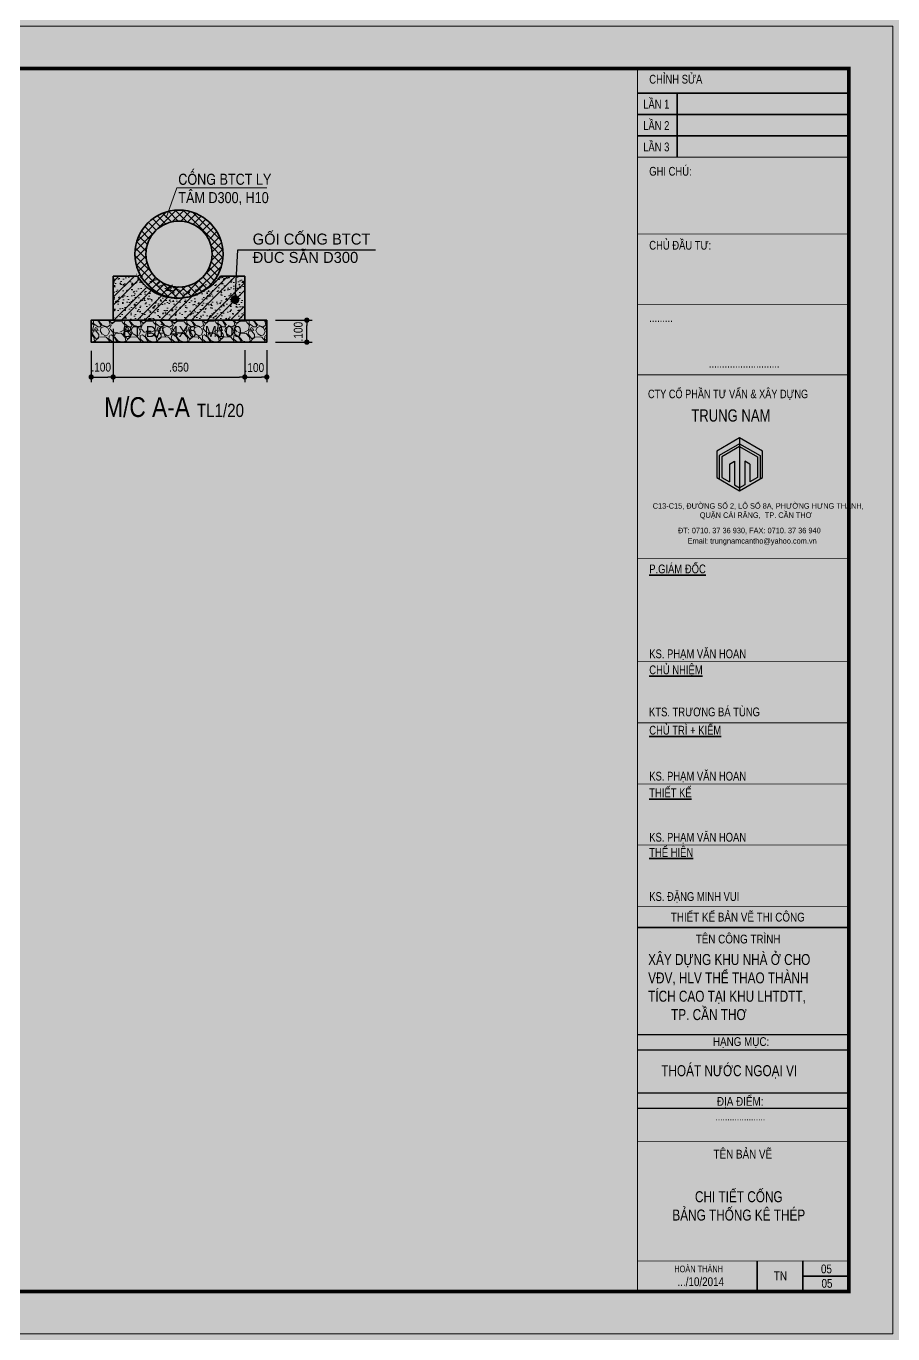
# Model space of a CAD drawing. Header units: millimetres. Extents: x -341 to 79, y 65 to 137.
# Drawn here: x -108.9 to -89.22, y 64.62 to 94.32 of the extents above; entities that cross this region are included whole.
import ezdxf

# ---------------------------------------------------------------- set-up
doc = ezdxf.new("R2010")
doc.units = ezdxf.units.MM
doc.header["$LTSCALE"] = 0.3
doc.header["$MEASUREMENT"] = 0
doc.layers.get('0').update_dxf_attribs({"linetype": 'CONTINUOUS', "lineweight": 13})
doc.layers.get('DEFPOINTS').update_dxf_attribs({"linetype": 'CONTINUOUS', "lineweight": 13})
doc.layers.add('KICH THUOC', color=1, linetype='CONTINUOUS', lineweight=9)
doc.layers.add('THOATNUOC', color=4, linetype='CONTINUOUS', lineweight=35)
for name, color, linetype in [('LAYER 7', 7, 'CONTINUOUS'), ('LAYER1', 1, 'CONTINUOUS'), ('LAYER5', 5, 'CONTINUOUS'), ('LAYER7', 7, 'CONTINUOUS')]:
    doc.layers.add(name, color=color, linetype=linetype)
doc.styles.add('AVO', font='VAVON.TTF')
doc.styles.add('HELVE-KT', font='VHELVCN.TTF')
doc.styles.add('NHIEN', font='VHELVCN.TTF', dxfattribs={"height": 0.2})
doc.styles.add('VNI - HELVE', font='VBOOKMN.TTF', dxfattribs={"width": 0.8})
doc.styles.add('VNI-HELVE', font='VHELVCN.TTF', dxfattribs={"height": 0.2})
doc.styles.add('VNIHC2', font='VHELVCN.TTF', dxfattribs={"width": 0.8})
doc.dimstyles.new('1-20', dxfattribs={"dimtxt": 0.2, "dimasz": 0.12, "dimexe": 0.12, "dimexo": 0.2, "dimgap": 0.12, "dimtad": 1, "dimdec": 3, "dimlfac": 0.2, "dimzin": 4, "dimdsep": 46, "dimtxsty": 'HELVE-KT', "dimblk1": 'DOT', "dimblk2": 'DOT', "dimsah": 1, "dimcen": -0.18, "dimadec": 3, "dimazin": 0, "dimtfac": 1, "dimtdec": 3, "dimtmove": 2, "dimatfit": 3, "dimldrblk": 'DOT', "dimfxl": 0, "dimtolj": 1, "dimtzin": 4, "dimarcsym": 0})
doc.dimstyles.new('TL1-200', dxfattribs={"dimtxt": 200, "dimasz": 150, "dimexe": 200, "dimexo": 200, "dimgap": 100, "dimtad": 1, "dimtoh": 1, "dimdec": 0, "dimlfac": 2, "dimzin": 0, "dimdsep": 46, "dimtxsty": 'VNI-HELVE', "dimblk": 'ARCHTICK', "dimcen": 100, "dimdle": 200, "dimclrd": 8, "dimclre": 8, "dimclrt": 7, "dimadec": 0, "dimazin": 0, "dimtfac": 1, "dimtdec": 0, "dimtofl": 0, "dimtmove": 0, "dimatfit": 3, "dimldrblk": 'ARCHTICK', "dimfxl": 0, "dimtolj": 1, "dimtzin": 0, "dimlwd": -1, "dimlwe": -1, "dimarcsym": 0})

# ---------------------------------------------------------------- blocks, each defined once
blk = doc.blocks.new('_ArchTick')
at = {"layer": 'KICH THUOC', "color": 0, "const_width": 0.15}
blk.add_lwpolyline([(-0.5, -0.5), (0.5, 0.5)], dxfattribs=at)
blk = doc.blocks.new('_DOT')
at = {"color": 0, "linetype": 'ByBlock'}
blk.add_line((-0.5, 0), (-1, 0), dxfattribs=at)
at = {"color": 0, "linetype": 'ByBlock', "const_width": 0.5}
blk.add_lwpolyline([(-0.25, 0, 1), (0.25, 0, 1)], format="xyb", close=True, dxfattribs=at)
blk = doc.blocks.new('*D215')
at = {"layer": 'DEFPOINTS', "color": 0, "linetype": 'Continuous', "lineweight": -2, "ltscale": 0.08}
for p in [(-103.434, 87.646), (-102.525, 87.646), (-103.434, 87.146)]:
    blk.add_point(p, dxfattribs=at)
at = {"layer": 'LAYER1', "color": 0, "linetype": 'Continuous', "lineweight": -2, "ltscale": 0.08}
for p, q in [((-103.234, 87.646), (-102.405, 87.646)), ((-102.525, 87.266), (-102.525, 87.526)), ((-103.234, 87.146), (-102.405, 87.146))]:
    blk.add_line(p, q, dxfattribs=at)
at = {"layer": 'LAYER1', "color": 0, "linetype": 'Continuous', "lineweight": -2, "ltscale": 0.08, "xscale": 0.12, "yscale": 0.12, "zscale": 0.12}
for p, rotation in [((-102.525, 87.646), 90), ((-102.525, 87.146), 270)]:
    blk.add_blockref('_DOT', p, dxfattribs=dict(at, rotation=rotation))
at = {"layer": 'LAYER1', "color": 0, "linetype": 'Continuous', "ltscale": 0.08, "insert": (-102.719, 87.385), "char_height": 0.2, "attachment_point": 5, "rotation": 90, "style": 'HELVE-KT'}
blk.add_mtext('\\A1;.100', dxfattribs=at)
blk = doc.blocks.new('*D216')
at = {"layer": 'DEFPOINTS', "color": 0, "linetype": 'Continuous', "lineweight": -2, "ltscale": 0.08}
for p in [(-106.922, 87.646), (-107.422, 87.146), (-106.922, 86.355)]:
    blk.add_point(p, dxfattribs=at)
at = {"layer": 'LAYER1', "color": 0, "linetype": 'Continuous', "lineweight": -2, "ltscale": 0.08}
for p, q in [((-106.922, 87.446), (-106.922, 86.235)), ((-107.422, 86.946), (-107.422, 86.235)), ((-107.302, 86.355), (-107.042, 86.355))]:
    blk.add_line(p, q, dxfattribs=at)
at = {"layer": 'LAYER1', "color": 0, "linetype": 'Continuous', "lineweight": -2, "ltscale": 0.08, "xscale": 0.12, "yscale": 0.12, "zscale": 0.12, "rotation": 180}
blk.add_blockref('_DOT', (-107.422, 86.355), dxfattribs=at)
at = {"layer": 'LAYER1', "color": 0, "linetype": 'Continuous', "lineweight": -2, "ltscale": 0.08, "xscale": 0.12, "yscale": 0.12, "zscale": 0.12}
blk.add_blockref('_DOT', (-106.922, 86.355), dxfattribs=at)
at = {"layer": 'LAYER1', "color": 0, "linetype": 'Continuous', "ltscale": 0.08, "insert": (-107.194, 86.578), "char_height": 0.2, "attachment_point": 5, "style": 'HELVE-KT'}
blk.add_mtext('\\A1;.100', dxfattribs=at)
blk = doc.blocks.new('*D217')
at = {"layer": 'DEFPOINTS', "color": 0, "linetype": 'Continuous', "lineweight": -2, "ltscale": 0.08}
for p in [(-106.922, 87.162), (-103.934, 87.162), (-103.934, 86.355)]:
    blk.add_point(p, dxfattribs=at)
at = {"layer": 'LAYER1', "color": 0, "linetype": 'Continuous', "lineweight": -2, "ltscale": 0.08}
for p, q in [((-106.922, 86.962), (-106.922, 86.235)), ((-103.934, 86.962), (-103.934, 86.235)), ((-106.802, 86.355), (-104.054, 86.355))]:
    blk.add_line(p, q, dxfattribs=at)
at = {"layer": 'LAYER1', "color": 0, "linetype": 'Continuous', "lineweight": -2, "ltscale": 0.08, "xscale": 0.12, "yscale": 0.12, "zscale": 0.12, "rotation": 180}
blk.add_blockref('_DOT', (-106.922, 86.355), dxfattribs=at)
at = {"layer": 'LAYER1', "color": 0, "linetype": 'Continuous', "lineweight": -2, "ltscale": 0.08, "xscale": 0.12, "yscale": 0.12, "zscale": 0.12}
blk.add_blockref('_DOT', (-103.934, 86.355), dxfattribs=at)
at = {"layer": 'LAYER1', "color": 0, "linetype": 'Continuous', "ltscale": 0.08, "insert": (-105.428, 86.577), "char_height": 0.2, "attachment_point": 5, "style": 'HELVE-KT'}
blk.add_mtext('\\A1;.650', dxfattribs=at)
blk = doc.blocks.new('*D218')
at = {"layer": 'DEFPOINTS', "color": 0, "linetype": 'Continuous', "lineweight": -2, "ltscale": 0.08}
for p in [(-103.934, 87.162), (-103.434, 87.162), (-103.434, 86.355)]:
    blk.add_point(p, dxfattribs=at)
at = {"layer": 'LAYER1', "color": 0, "linetype": 'Continuous', "lineweight": -2, "ltscale": 0.08}
for p, q in [((-103.934, 86.962), (-103.934, 86.235)), ((-103.434, 86.962), (-103.434, 86.235)), ((-103.814, 86.355), (-103.554, 86.355))]:
    blk.add_line(p, q, dxfattribs=at)
at = {"layer": 'LAYER1', "color": 0, "linetype": 'Continuous', "lineweight": -2, "ltscale": 0.08, "xscale": 0.12, "yscale": 0.12, "zscale": 0.12, "rotation": 180}
blk.add_blockref('_DOT', (-103.934, 86.355), dxfattribs=at)
at = {"layer": 'LAYER1', "color": 0, "linetype": 'Continuous', "lineweight": -2, "ltscale": 0.08, "xscale": 0.12, "yscale": 0.12, "zscale": 0.12}
blk.add_blockref('_DOT', (-103.434, 86.355), dxfattribs=at)
at = {"layer": 'LAYER1', "color": 0, "linetype": 'Continuous', "ltscale": 0.08, "insert": (-103.716, 86.569), "char_height": 0.2, "attachment_point": 5, "style": 'HELVE-KT'}
blk.add_mtext('\\A1;.100', dxfattribs=at)
blk = doc.blocks.new('GA')
at = {"linetype": 'Continuous', "ltscale": 0.08}
h = blk.add_hatch(color=8, dxfattribs=at)
h.paths.add_polyline_path([(158.27, 167.362), (158.27, 167.496), (157.749, 167.195), (157.749, 166.594), (157.807, 166.561), (157.807, 167.095)])
h.paths.add_polyline_path([(158.27, 167.296), (157.865, 167.062), (157.865, 166.594), (158.039, 166.494), (158.039, 166.895), (158.154, 166.962), (158.154, 166.427), (158.27, 166.36)])
blk.add_hatch(color=8, dxfattribs=at).paths.add_polyline_path([(158.502, 166.895), (158.386, 166.962), (158.386, 166.427), (158.27, 166.36), (158.27, 166.294), (158.733, 166.561), (158.733, 167.095), (158.27, 167.362), (158.27, 167.296), (158.675, 167.062), (158.675, 166.594), (158.502, 166.494)])
for p, q in [((158.27, 167.362), (157.807, 167.095)), ((158.27, 167.296), (157.865, 167.062)), ((158.27, 167.496), (158.27, 167.362)), ((158.27, 167.496), (158.27, 166.294)), ((158.27, 167.362), (158.733, 167.095)), ((158.27, 167.296), (158.27, 166.36)), ((158.27, 167.296), (158.675, 167.062)), ((157.807, 167.095), (157.807, 166.561)), ((157.865, 167.062), (157.865, 166.594)), ((158.039, 166.895), (158.154, 166.962)), ((158.154, 166.962), (158.154, 166.427)), ((158.502, 166.895), (158.386, 166.962)), ((158.386, 166.962), (158.386, 166.427)), ((158.675, 167.062), (158.675, 166.594)), ((158.733, 167.095), (158.733, 166.561)), ((158.039, 166.895), (158.039, 166.494)), ((158.502, 166.895), (158.502, 166.494))]:
    blk.add_line(p, q, dxfattribs=at)
blk.add_lwpolyline([(157.749, 166.594), (158.27, 166.294), (158.791, 166.594), (158.791, 167.195), (158.27, 167.496), (157.749, 167.195)], close=True, dxfattribs=at)
for points in [[(157.865, 166.594), (158.039, 166.494)], [(158.154, 166.427), (158.27, 166.36)], [(158.386, 166.427), (158.27, 166.36)], [(158.675, 166.594), (158.502, 166.494)]]:
    blk.add_lwpolyline(points, dxfattribs=at)
for points in [[(155.949, 153.941), (160.749, 153.941)], [(155.949, 153.594), (160.749, 153.594)], [(155.949, 152.621), (160.749, 152.621)], [(155.949, 152.274), (160.749, 152.274)]]:
    blk.add_lwpolyline(points)
at = {"layer": 'LAYER 7', "lineweight": 35}
for points in [[(155.949, 175.327), (160.749, 175.327)], [(156.853, 173.869), (156.853, 175.327)], [(155.949, 174.841), (160.749, 174.841)], [(155.949, 174.355), (160.749, 174.355)], [(155.949, 156.371), (160.749, 156.371)], [(158.666, 148.802), (158.666, 148.108)], [(159.707, 148.802), (159.707, 148.802), (159.707, 148.108)], [(159.707, 148.455), (160.749, 148.455)]]:
    blk.add_lwpolyline(points, dxfattribs=at)
at = {"layer": 'LAYER7', "const_width": 0.0278}
blk.add_lwpolyline([(160.749, 175.883), (155.949, 175.883), (155.949, 148.108), (160.749, 148.108)], close=True, dxfattribs=at)
at = {"layer": 'LAYER7'}
for points, const_width in [([(155.949, 173.869), (160.749, 173.869)], 0.0174), ([(155.949, 172.125), (160.749, 172.125)], 0.0174), ([(155.949, 170.525), (160.749, 170.525)], 0.0174), ([(155.949, 168.925), (160.749, 168.925)], 0.0212), ([(155.949, 164.759), (160.749, 164.759)], 0.0174), ([(155.949, 162.412), (160.749, 162.412)], 0.0174), ([(155.949, 161.023), (160.749, 161.023)], 0.0174), ([(155.949, 159.634), (160.749, 159.634)], 0.0174), ([(155.949, 158.246), (160.749, 158.246)], 0.0174), ([(155.949, 156.857), (160.749, 156.857)], 0.0174), ([(155.949, 151.51), (160.749, 151.51)], 0.0174), ([(155.949, 148.802), (160.749, 148.802)], 0.0174)]:
    blk.add_lwpolyline(points, dxfattribs=dict(at, const_width=const_width))
at = {"layer": 'LAYER 7', "lineweight": 35, "attachment_point": 1, "style": 'VNI - HELVE'}
for s, insert, char_height, width in [('CHÆNH SÖÛA', (156.217, 175.74), 0.2, 5.31965), ('LAÀN 1', (156.079, 175.174), 0.2, 5.31965), ('LAÀN 2', (156.079, 174.688), 0.2, 5.31965), ('LAÀN 3', (156.079, 174.202), 0.2, 5.31965), ('GHI CHUÙ:', (156.217, 173.649), 0.2, 5.31965), ('CHUÛ ÑAÀU TÖ:', (156.217, 171.969), 0.2, 5.31965), ('.........', (156.217, 170.324), 0.2, 5.31965), ('...........................', (157.571, 169.286), 0.2, 5.31965), ('{\\LP.GIAÙM ÑOÁC}', (156.217, 164.618), 0.2, 5.31965), ('KS. PHAÏM VAÊN HOAN', (156.217, 162.69), 0.2, 5.31965), ('{\\LCHUÛ NHIEÄM}', (156.217, 162.326), 0.2, 5.31965), ('KTS. TRÖÔNG BAÙ TUØNG', (156.212, 161.37), 0.2, 5.31965), ('{\\LCHUÛ TRÌ + KIEÅM}', (156.217, 160.955), 0.2, 5.31965), ('KS. PHAÏM VAÊN HOAN', (156.217, 159.912), 0.2, 5.31965), ('{\\LTHIEÁT KEÁ}', (156.217, 159.532), 0.2, 5.31965), ('KS. PHAÏM VAÊN HOAN', (156.217, 158.524), 0.2, 5.31965), ('{\\LTHEÅ HIEÄN}', (156.217, 158.179), 0.2, 5.31965), ('KS. ÑAËNG MINH VUI', (156.217, 157.177), 0.2, 5.31965), ('{\\fVNI-Helve|b0|i0|c0|p2;THIEÁT KEÁ BAÛN VEÕ THI COÂNG}', (156.707, 156.71), 0.2, 5.31965), ('{\\fVNI-Helve|b0|i0|c0|p2;TEÂN COÂNG TRÌNH}', (157.273, 156.212), 0.2, 5.31965), ('XAÂY DÖÏNG KHU NHAØ ÔÛ CHO\\PVÑV, HLV THEÅ THAO THAØNH \\PTÍCH CAO TAÏI KHU LHTDTT, \\P       TP. CAÀN THÔ', (156.192, 155.772), 0.25, 7.09083), ('{\\fVNI-Helve|b0|i0|c0|p2;HAÏNG MUÏC:}', (157.663, 153.883), 0.2, 5.31965), ('THOAÙT NÖÔÙC NGOAÏI VI', (156.489, 153.247), 0.25, 7.09083), ('{\\fVNI-Helve|b0|i0|c0|p2;ÑÒA ÑIEÅM:}', (157.754, 152.524), 0.2, 5.31965), ('{\\fVNI-Helve|b0|i0|c0|p2;.....................}', (157.72, 152.167), 0.17359, 5.31965), ('{\\fVNI-Helve|b0|i0|c0|p2;TEÂN BAÛN VEÕ}', (157.678, 151.327), 0.2, 5.31965), ('{\\fVNI-Helve|b0|i0|c0|p2;HOAØN THAØNH}', (156.785, 148.695), 0.15, 5.31965), ('{\\fVNI-Helve|b0|i0|c0|p2;TN}', (159.047, 148.564), 0.2, 5.31965), ('{\\fVNI-Helve|b0|i0|c0|p2;.../10/2014}', (156.859, 148.43), 0.2, 5.31965), ('{\\fVNI-Helve|b0|i0|c0|p2;05}', (160.129, 148.392), 0.2, 5.31965)]:
    blk.add_mtext(s, dxfattribs=dict(at, insert=insert, char_height=char_height, width=width))
at = {"layer": 'LAYER5', "attachment_point": 1, "style": 'VNI - HELVE'}
for s, insert, char_height, width in [('{\\H0.9774x;CTY COÅ PHAÀN TÖ VAÁN & XAÂY DÖÏNG} ', (156.188, 168.59), 0.19891, 4.67984), ('TRUNG NAM', (157.171, 168.142), 0.2777, 3.59296), ('{\\fVNI-Helve|b0|i0|c0|p2;C13-C15, ÑÖÔØNG SOÁ 2, LOÂ SOÁ 8A, PHÖÔØNG HÖNG THAÏNH, \\P                       QUAÄN CAÙI RAÊNG,  TP. CAÀN THÔ}', (156.296, 166.011), 0.12499, 8.0242), ('{\\fVNI-Helve|b0|i0|c0|p2;ÑT: 0710. 37 36 930, FAX: 0710. 37 36 940}', (156.868, 165.453), 0.12499, 8.0242), ('{\\fVNI-Helve|b0|i0|c0|p2;Email: trungnamcantho@yahoo.com.vn}', (157.09, 165.217), 0.12499, 8.0242)]:
    blk.add_mtext(s, dxfattribs=dict(at, insert=insert, char_height=char_height, width=width))

msp = doc.modelspace()

# ---------------------------------------------------------------- hatches: boundary and pattern name
at = {"layer": 'KICH THUOC', "linetype": 'Continuous'}
h = msp.add_hatch(dxfattribs=at)
h.set_pattern_fill('ANSI37,_O', color=256)
h.set_pattern_definition([(45, (1067.4094, 140.86877), (-0.088388348, 0.088388348), []), (135, (1067.4094, 140.86877), (-0.088388348, -0.088388348), [])])
edge = h.paths.add_edge_path()
edge.add_arc((-105.4277, 89.146), 1, 180, 269.22797)
edge.add_ellipse((-105.3775, 89.4381), major_axis=(0.4955, 1.2154), ratio=0.888155, start_angle=201.57873, end_angle=232.12473)
edge.add_arc((-105.4277, 89.146), 1, 306.73635, 360)
edge.add_arc((-105.4277, 89.146), 1, 0, 180)
h.paths.add_polyline_path([(-104.6777, 89.146, -1), (-106.1777, 89.146, -1)], flags=16)
at = {"layer": 'KICH THUOC', "ltscale": 20}
h = msp.add_hatch(dxfattribs=at)
h.set_pattern_fill('AR-CONC', color=256, scale=0.04, style=0)
h.set_pattern_definition([(50, (1067.4185, 140.85665), (0.286904073, -0.025100854), [0.03, -0.33]), (355, (1067.4185, 140.85665), (-0.05550053, 0.30087685), [0.024, -0.264]), (100.4514, (1067.44242, 140.85456), (0.23140375, 0.27577582), [0.025496076, -0.280456845]), (46.1842, (1067.4185, 140.93665), (0.42689642, -0.06620761), [0.045, -0.495]), (96.6356, (1067.4541, 140.93113), (0.37386508, 0.38964715), [0.03824412, -0.4206852]), (351.1842, (1067.4185, 140.93665), (0.37386478, 0.38964744), [0.036, -0.396]), (21, (1067.4585, 140.91665), (0.23876282, -0.161047556), [0.03, -0.33]), (326, (1067.4585, 140.91665), (0.09732613, 0.29006002), [0.024, -0.264]), (71.4514, (1067.4784, 140.90323), (0.33608905, 0.1290122), [0.025496076, -0.280456845]), (37.5, (1067.41851, 140.85665), (0.004863942, 0.1331575415), [0, -0.2608, 0, -0.268, 0, -0.265]), (7.5, (1067.41851, 140.85665), (0.105227815, 0.157764685), [0, -0.1528, 0, -0.2548, 0, -0.101]), (327.5, (1067.32931, 140.85665), (0.213528974, -0.009021949), [0, -0.1, 0, -0.312, 0, -0.414]), (317.5, (1067.28931, 140.85665), (0.233274468, 0.040041993), [0, -0.13, 0, -0.2072, 0, -0.294])])
edge = h.paths.add_edge_path()
edge.add_line((-103.9339, 88.646), (-104.4839, 88.646))
edge.add_ellipse((-105.3684, 89.426), major_axis=(0.5438, 1.1839), ratio=0.8978437, start_angle=227.30152, end_angle=254.89076, ccw=False)
edge.add_arc((-105.4277, 89.146), 1, 270, 298.15014, ccw=False)
edge.add_ellipse((-105.3684, 89.426), major_axis=(0.5438, 1.1839), ratio=0.8978437, start_angle=149.93437, end_angle=204.24514, ccw=False)
edge.add_line((-106.3716, 88.646), (-106.9216, 88.646))
edge.add_line((-106.9216, 88.646), (-106.9216, 87.646))
edge.add_line((-106.9216, 87.646), (-103.9339, 87.646))
edge.add_line((-103.9339, 87.646), (-103.9339, 88.646))
at = {"layer": 'KICH THUOC', "linetype": 'ByBlock'}
h = msp.add_hatch(dxfattribs=at)
h.set_pattern_fill('ANSI32', color=256, style=0)
h.set_pattern_definition([(45, (1067.4185, 140.85665), (-0.26516504, 0.26516504), []), (45, (1067.5953, 140.85665), (-0.26516504, 0.26516504), [])])
edge = h.paths.add_edge_path()
edge.add_line((-103.9339, 87.646), (-103.9339, 88.646))
edge.add_line((-103.9339, 88.646), (-104.4839, 88.646))
edge.add_ellipse((-105.3684, 89.426), major_axis=(0.5438, 1.1839), ratio=0.8978437, start_angle=227.30152, end_angle=254.89076, ccw=False)
edge.add_arc((-105.4277, 89.146), 1, 270, 298.15014, ccw=False)
edge.add_ellipse((-105.3684, 89.426), major_axis=(0.5438, 1.1839), ratio=0.8978437, start_angle=149.93437, end_angle=204.24514, ccw=False)
edge.add_line((-106.3716, 88.646), (-106.9216, 88.646))
edge.add_line((-106.9216, 88.646), (-106.9216, 87.646))
edge.add_line((-106.9216, 87.646), (-103.9339, 87.646))
at = {"layer": 'KICH THUOC', "linetype": 'Continuous', "ltscale": 0.08}
h = msp.add_hatch(dxfattribs=at)
h.set_pattern_fill('GRAVEL', color=256, scale=0.5, angle=315, style=0)
h.set_pattern_definition([(183.0128, (598.125795, -111.55465), (-6.0104074894, -0.35355449), [0.067268, -6.659544]), (139.9697, (598.05862, -111.558185), (4.59619137604, -3.8890907417), [0.115434, -11.4279625]), (87.5104, (597.970232, -111.48394), (-0.3535597388, -7.4246209876), [0.081394, -8.058016]), (222.2737, (597.743958, -111.434442), (7.4246198988, 6.7175159335), [0.105119, -10.406779]), (247.8337, (597.666176, -111.505152), (2.4748689634, 6.01040987356), [0.1030775, -10.2046865]), (312.2737, (597.627285, -111.600612), (-6.7175159335, 7.4246198988), [0.105119, -10.406779]), (352.6942, (597.697996, -111.678394), (-8.13172718843, 1.06066616114), [0.1390145, -13.7624245]), (27.2553, (597.835881, -111.696071), (10.25305079994, 5.30329572125), [0.131244, -12.9931605]), (76.4296, (597.952554, -111.635967), (1.7677622869, 7.4246223588), [0.105475, -10.4420365]), (130.2364, (597.977303, -111.533437), (3.5355372342, -4.242638028), [0.120416, -5.9003815]), (177.3974, (597.899521, -111.441513), (-8.1317277832, 0.35355878902), [0.155724, -15.4166875]), (93.8141, (598.09044, -111.787995), (-0.3535553823, 4.5961941697), [0.0531505, -5.261922]), (126.4692, (598.086904, -111.734962), (3.8890838935, -5.3033030491), [0.1011185, -10.0107555]), (180, (598.0268, -111.65364), (-0.3535535, -0.3535535), [0.0707105, -0.636396]), (158.1986, (598.04448, -111.58647), (2.4748741075, -1.060659608), [0.038079, -3.7698075]), (246.8014, (598.00912, -111.57233), (0.707106909, 1.414213627), [0.0538515, -2.638731]), (345.9638, (597.98791, -111.621825), (1.767767132, -0.353551813), [0.0874645, -2.8280115]), (116.5651, (598.07276, -111.64304), (0.35355411, -1.06065976), [0.0632455, -1.5178935]), (331.3895, (597.804062, -111.367267), (4.5961922775, -2.4748770889), [0.0886, -8.7714225]), (25.3462, (597.881843, -111.409693), (-5.3032999336, -2.4748761695), [0.0743305, -7.358704]), (248.1986, (598.14347, -111.57233), (1.060659608, 2.4748741075), [0.0761575, -3.731729]), (298.6105, (598.11519, -111.643038), (-2.4748770889, 4.5961922775), [0.0886, -8.7714225]), (294.444, (597.58486, -111.58647), (-1.0606622394, 2.474872971), [0.08544, -4.186562]), (249.7751, (597.620214, -111.66425), (2.1213243149, 5.6568526978), [0.071589, -7.0873215]), (21.8014, (597.793455, -111.929417), (2.4748741075, 1.060659608), [0.0761575, -3.731729]), (332.354, (597.864166, -111.901132), (-6.0104064102, 3.181983173), [0.0838155, -8.297712]), (24.444, (597.620214, -111.756175), (-2.474872971, -1.0606622394), [0.04272, -4.229282]), (56.3099, (597.77224, -111.9082), (1.060661275, 1.767766382), [0.025495, -2.5240145]), (120.9638, (597.78638, -111.88699), (0.707107661, -1.414213069), [0.1030775, -1.958475]), (141.009, (597.73335, -111.798602), (3.88908696715, -3.1819806686), [0.095525, -9.4569615]), (258.6901, (597.95609, -111.65364), (0.353552762, 1.060660487), [0.072111, -1.7306645]), (308.1572, (597.941948, -111.724356), (5.30329780687, -6.71751702463), [0.125897, -12.4637815]), (15.9454, (598.01973, -111.82335), (-3.889087442, -1.060660298), [0.051478, -5.096337]), (45, (598.06923, -111.8092), (2e-16, 0.70710678), [0.03, -0.47]), (75.2564, (597.736887, -111.780924), (-1.0606628478, -3.889086357), [0.069462, -6.87676]), (3.0128, (597.754564, -111.71375), (6.0104074894, 0.35355449), [0.134536, -6.592276]), (315, (597.8889, -111.7067), (0.70710678, -2e-16), [0.13, -0.37]), (280.3048, (597.980838, -111.798602), (-1.0606550981, 6.0104086543), [0.079057, -7.826637]), (209.0546, (597.99498, -111.876384), (-1.7677669586, -1.060660256), [0.072801, -3.567254]), (162.646, (597.93134, -111.911739), (-10.25304957184, 3.18197630594), [0.1185325, -11.734737]), (130.4261, (597.818204, -111.876384), (-4.2426427226, 4.94974582763), [0.1253995, -12.414537])])
h.paths.add_polyline_path([(-107.4216, 87.646), (-107.4216, 87.146), (-103.4339, 87.146), (-103.4339, 87.646)])

# ---------------------------------------------------------------- linework, layer by layer
at = {"layer": 'DEFPOINTS', "linetype": 'Continuous', "ltscale": 0.08}
msp.add_lwpolyline([(-131.2157, 64.6235), (-89.2157, 64.6235), (-89.2157, 94.3235), (-131.2157, 94.3235)], close=True, dxfattribs=at)
at = {"layer": 'KICH THUOC', "linetype": 'Continuous', "ltscale": 4}
for p, q in [((-106.3716, 88.646), (-106.9216, 88.646)), ((-103.4339, 87.646), (-107.4216, 87.646))]:
    msp.add_line(p, q, dxfattribs=at)
at = {"layer": 'LAYER7', "linetype": 'Continuous', "const_width": 0.08}
msp.add_lwpolyline([(-90.2157, 93.3609), (-129.4157, 93.3609), (-129.4157, 65.586), (-90.2157, 65.586)], close=True, dxfattribs=at)
at = {"layer": 'THOATNUOC', "linetype": 'Continuous', "ltscale": 0.08}
for p, q in [((-106.9216, 87.646), (-106.9216, 88.646)), ((-106.3716, 88.646), (-106.9216, 88.646)), ((-104.4839, 88.646), (-103.9339, 88.646)), ((-103.9339, 87.646), (-103.9339, 88.646))]:
    msp.add_line(p, q, dxfattribs=at)
msp.add_lwpolyline([(-103.4339, 87.646), (-103.4339, 87.146), (-107.4216, 87.146), (-107.4216, 87.646), (-103.4339, 87.646)], dxfattribs=at)
for radius in [1, 0.75]:
    msp.add_circle((-105.4277, 89.146), radius, dxfattribs=at)
msp.add_ellipse((-105.3684, 89.426), major_axis=(0.5438, 1.1839), ratio=0.8978437, start_param=2.6168485, end_param=4.448683, dxfattribs=at)

# ---------------------------------------------------------------- block references
at = {"layer": 'LAYER 7', "lineweight": -2}
msp.add_blockref('GA', (-250.9646, -82.5219), dxfattribs=at)

# ---------------------------------------------------------------- texts
at = {"layer": 'LAYER 7', "lineweight": 35, "style": 'VNI - HELVE'}
for s, insert, char_height, width, attachment_point in [('CHI TIEÁT COÁNG\\PBAÛNG THOÁNG KEÂ THEÙP', (-92.7143, 67.8627), 0.25, 3.65925, 2), ('{\\fVNI-Helve|b0|i0|c0|p2;05}', (-90.8479, 66.1981), 0.2, 5.319651, 1)]:
    msp.add_mtext(s, dxfattribs=dict(at, insert=insert, char_height=char_height, width=width, attachment_point=attachment_point))
at = {"layer": 'LAYER1', "ltscale": 200, "insert": (-105.4427, 90.9712), "char_height": 0.25, "width": 2.49816, "attachment_point": 1, "style": 'NHIEN'}
msp.add_mtext('COÁNG BTCT LY TAÂM D300, H10', dxfattribs=at)
at = {"layer": 'LAYER1', "linetype": 'ByBlock', "ltscale": 0.1, "char_height": 0.25, "attachment_point": 1, "style": 'AVO'}
for s, insert, width in [('{\\C4;GOÁI COÁNG BTCT ÑUÙC SAÜN D300}', (-103.754, 89.6126), 3.130492), ('{\\C4;BT ÑAÙ 4X6, M100}', (-106.7014, 87.5129), 4.46578)]:
    msp.add_mtext(s, dxfattribs=dict(at, insert=insert, width=width))
at = {"layer": 'LAYER1', "linetype": 'Continuous', "ltscale": 0.08, "insert": (-107.1273, 85.8966), "char_height": 0.6, "width": 32.213333, "attachment_point": 1, "style": 'VNIHC2'}
msp.add_mtext('{\\H0.75x;\\W1;M/C A-A\\H1.111x; \\H0.6001x;TL1/20}', dxfattribs=at)

# ---------------------------------------------------------------- dimensions: what is measured, and where the dimension line sits
at = {"layer": 'LAYER1', "linetype": 'Continuous', "ltscale": 0.08}
for base, p1, p2, picture, middle in [((-106.9216, 86.355), (-107.4216, 87.146), (-106.9216, 87.646), '*D216', (-107.1936, 86.5778)), ((-103.4339, 86.355), (-103.9339, 87.1617), (-103.4339, 87.1617), '*D218', (-103.7165, 86.5693))]:
    dim = msp.add_linear_dim(base=base, p1=p1, p2=p2, dimstyle='1-20', dxfattribs=at)
    dim.commit()
    dim.dimension.update_dxf_attribs({"geometry": picture, "text_midpoint": middle, "dimtype": 160})
dim = msp.add_linear_dim(base=(-102.5253, 87.646), p1=(-103.4339, 87.146), p2=(-103.4339, 87.646), angle=90, dimstyle='1-20', dxfattribs=at)
dim.commit()
dim.dimension.update_dxf_attribs({"geometry": '*D215', "text_midpoint": (-102.7192, 87.3852), "dimtype": 160})
dim = msp.add_linear_dim(base=(-103.9339, 86.355), p1=(-106.9216, 87.1617), p2=(-103.9339, 87.1617), text='.650', dimstyle='1-20', dxfattribs=at)
dim.commit()
dim.dimension.update_dxf_attribs({"geometry": '*D217', "text_midpoint": (-105.4277, 86.5772)})

# ---------------------------------------------------------------- leaders
at = {"layer": 'KICH THUOC', "ltscale": 200}
msp.add_leader([(-105.7203, 89.9718), (-105.4733, 90.6543), (-103.4363, 90.6543)], dimstyle='TL1-200', override={"dimtad": 0, "dimldrblk": 'DOT'}, dxfattribs=at)
at = {"layer": 'LAYER7', "linetype": 'Continuous'}
msp.add_leader([(-104.1548, 88.1133), (-104.0949, 89.2399), (-100.9684, 89.2399)], dimstyle='1-20', override={"dimasz": 0.2, "dimgap": 0.06, "dimtad": 0, "dimfxl": 0.6, "dimfxlon": 1}, dxfattribs=at)

doc.saveas('drawing.dxf')
